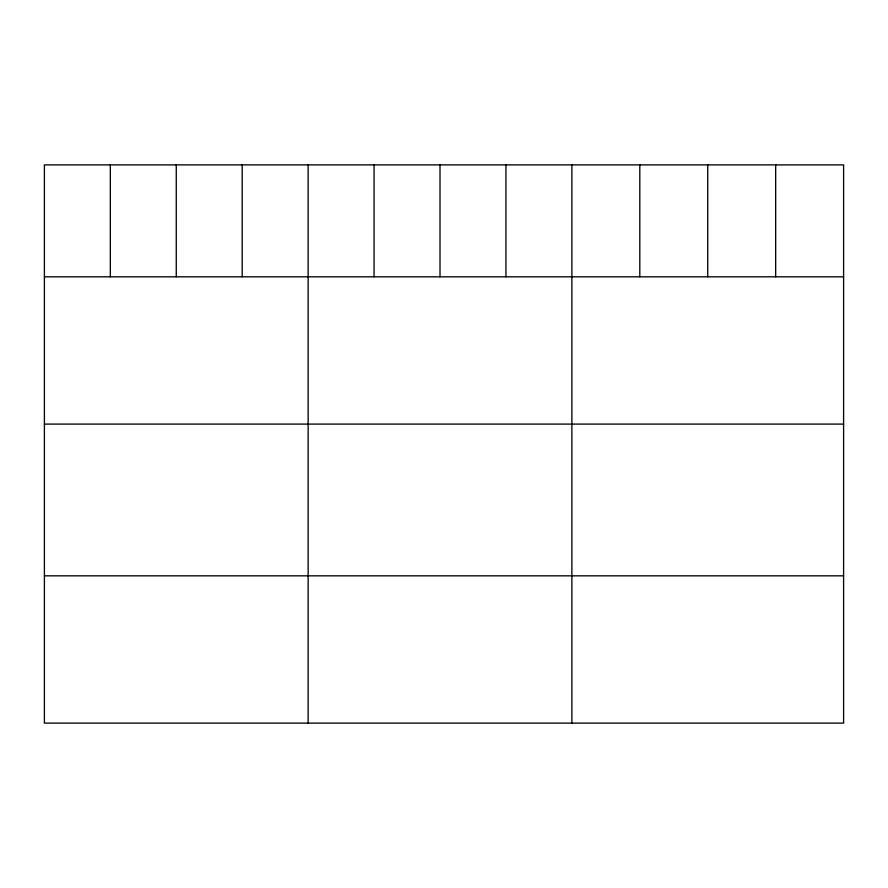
<?xml version="1.0" encoding="UTF-8"?>
<svg xmlns="http://www.w3.org/2000/svg" width="888" height="888" viewBox="0 0 888 888"><rect width="100%" height="100%" fill="white"/><g stroke="black" fill="none" stroke-linecap="round" stroke-linejoin="round"><path stroke-width="1.33" d="M843.6 276.823L843.6 723.11L44.4 723.11L44.4 164.891L843.6 164.891L843.6 276.823L44.4 276.823M44.4 424.098L843.6 424.098M44.4 575.835L843.6 575.835M775.668 164.891L775.668 276.823M707.736 164.891L707.736 276.823M639.804 164.891L639.804 276.823M571.872 164.891L571.872 723.11M505.938 164.891L505.938 276.823M440.004 164.891L440.004 276.823M374.07 164.891L374.07 276.823M308.136 164.891L308.136 723.11M242.202 164.891L242.202 276.823M176.268 164.891L176.268 276.823M110.334 164.891L110.334 276.823"/></g></svg>
